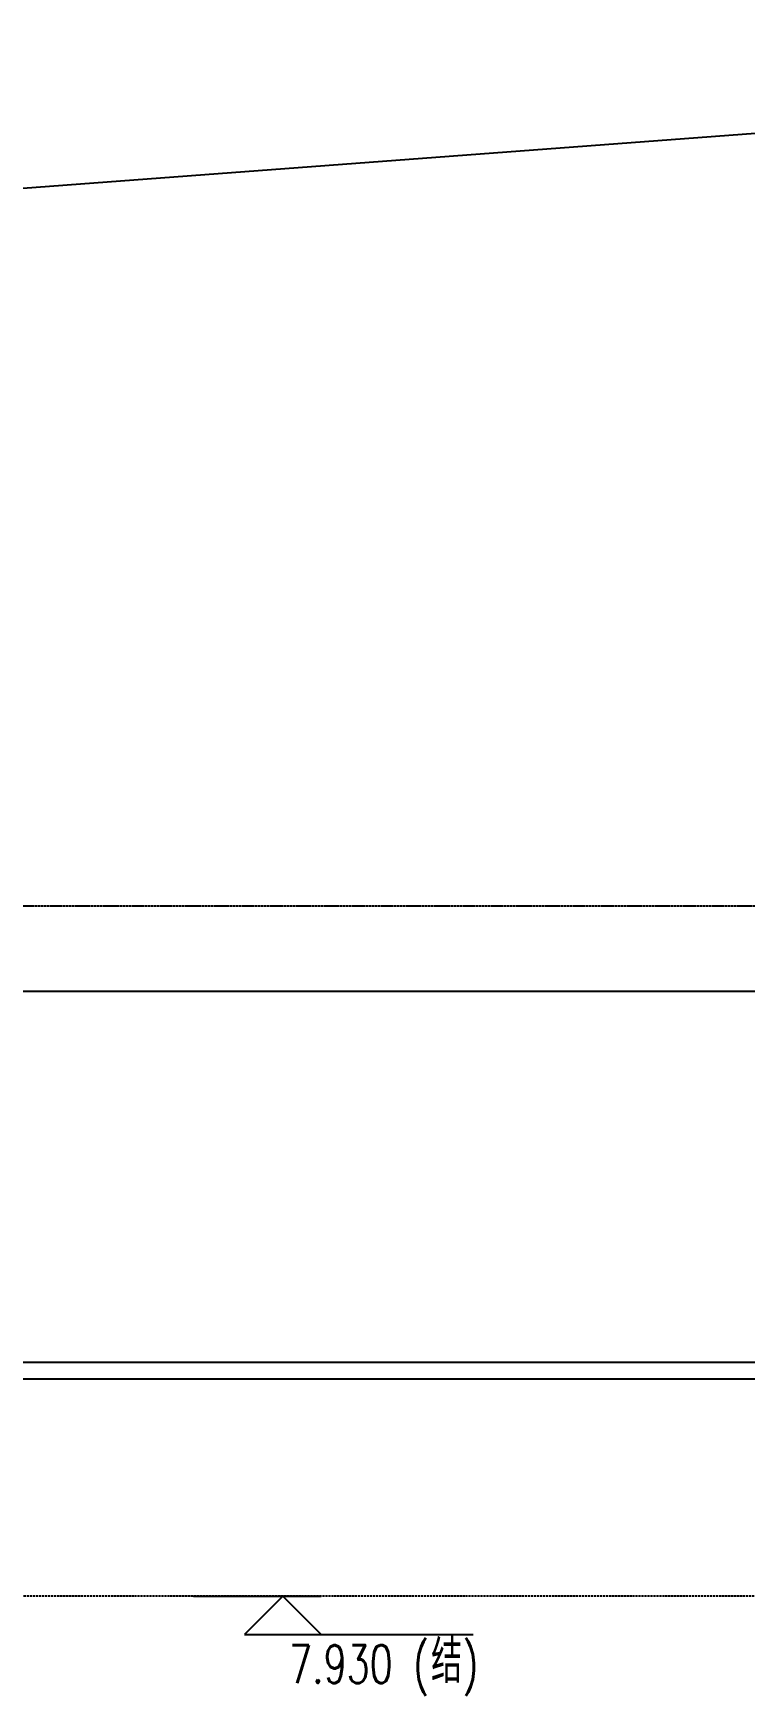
# Model space of a CAD drawing. Extents: x -1899985 to 1774885, y 556286 to 2175695.
# Drawn here: x -1716161 to -1714491, y 575953 to 579857 of the extents above; entities that cross this region are included whole.
import ezdxf

# ---------------------------------------------------------------- set-up
doc = ezdxf.new("R2010")
doc.units = 0
doc.header["$LTSCALE"] = 10
doc.header["$MEASUREMENT"] = 0
for name, pattern in [('20剖面图$0$__DASH', [0.35, 0.25, -0.1]), ('20剖面图$0$DASH', [0.35, 0.25, -0.1]), ('20剖面图$0$DOTE', [2.42, 2, -0.2, 0.02, -0.2])]:
    doc.linetypes.add(name, pattern=pattern)
for name, color, linetype in [('20剖面图$0$A-AXIS-DOTE', 14, '20剖面图$0$DOTE'), ('20剖面图$0$A-LIN-V', 9, 'Continuous'), ('20剖面图$0$DIM_ELEV', 3, 'Continuous'), ('20剖面图$0$FHSGH10105-主梁-04', 7, 'Continuous'), ('20剖面图$0$FHSGH10105-主梁-06', 7, 'Continuous'), ('20剖面图$0$PUB_TEXT', 7, 'Continuous'), ('A-LIN-V', 9, 'Continuous')]:
    doc.layers.add(name, color=color, linetype=linetype)
doc.styles.add('20剖面图$0$_TCH_DIM', font='SIMPLEX', dxfattribs={"bigfont": 'GBCBIG'})

# ---------------------------------------------------------------- blocks, each defined once
blk = doc.blocks.new('20剖面图$0$G$C845E5159')
at = {"layer": '20剖面图$0$A-LIN-V', "color": 2}
blk.add_line((300, 0), (8250, 600), dxfattribs=at)
blk = doc.blocks.new('20剖面图$0$3243243')
at = {"color": 6, "linetype": '20剖面图$0$DASH'}
blk.add_line((1570255.4, 577182.5), (1562425.4, 577182.5), dxfattribs=at)
at = {"layer": '20剖面图$0$FHSGH10105-主梁-04', "color": 4, "linetype": 'Continuous'}
blk.add_line((1562470.6, 576982.5), (1570255.4, 576982.5), dxfattribs=at)
at = {"layer": '20剖面图$0$FHSGH10105-主梁-06', "color": 4, "linetype": 'Continuous'}
for p, q in [((1562724.4, 576111.8), (1570255.4, 576111.8)), ((1562731.1, 576072.5), (1570255.4, 576072.5))]:
    blk.add_line(p, q, dxfattribs=at)
blk = doc.blocks.new('20剖面图$0$b234swerwr')
at = {"layer": '20剖面图$0$A-LIN-V'}
blk.add_blockref('20剖面图$0$3243243', (-3140460.8, 0), dxfattribs=at)
blk = doc.blocks.new('20剖面图')
at = {"layer": '20剖面图$0$A-AXIS-DOTE', "linetype": '20剖面图$0$__DASH', "ltscale": 2}
blk.add_line((-1670110.4, 576187.3), (-1772486.1, 576187.3), dxfattribs=at)
at = {"layer": '20剖面图$0$DIM_ELEV'}
for p, q in [((-1715785.2, 576187.3), (-1715485.2, 576187.3)), ((-1715575.2, 576187.3), (-1715665.2, 576097.3)), ((-1715575.2, 576187.3), (-1715485.2, 576097.3)), ((-1715665.2, 576097.3), (-1715128.8, 576097.3))]:
    blk.add_line(p, q, dxfattribs=at)
at = {"layer": '20剖面图$0$A-LIN-V'}
for name, p in [('20剖面图$0$G$C845E5159', (-1719610.4, 579257.5)), ('20剖面图$0$b234swerwr', (-141005, 625))]:
    blk.add_blockref(name, p, dxfattribs=at)
at = {"layer": '20剖面图$0$PUB_TEXT', "style": '20剖面图$0$_TCH_DIM', "width": 0.705882}
for s, height, p in [('7.930', 89.25, (-1715560.3, 575983)), ('(', 89.2, (-1715269.3, 575983)), (')', 89.2, (-1715153.6, 575983))]:
    blk.add_text(s, height=height, dxfattribs=at).set_placement(p)
at = {"layer": '20剖面图$0$PUB_TEXT', "style": '20剖面图$0$_TCH_DIM'}
blk.add_text('结', height=101.3, dxfattribs=at).set_placement((-1715227.3, 575983))

msp = doc.modelspace()

# ---------------------------------------------------------------- block references
at = {"layer": 'A-LIN-V'}
msp.add_blockref('20剖面图', (0, 0), dxfattribs=at)

doc.saveas('drawing.dxf')
